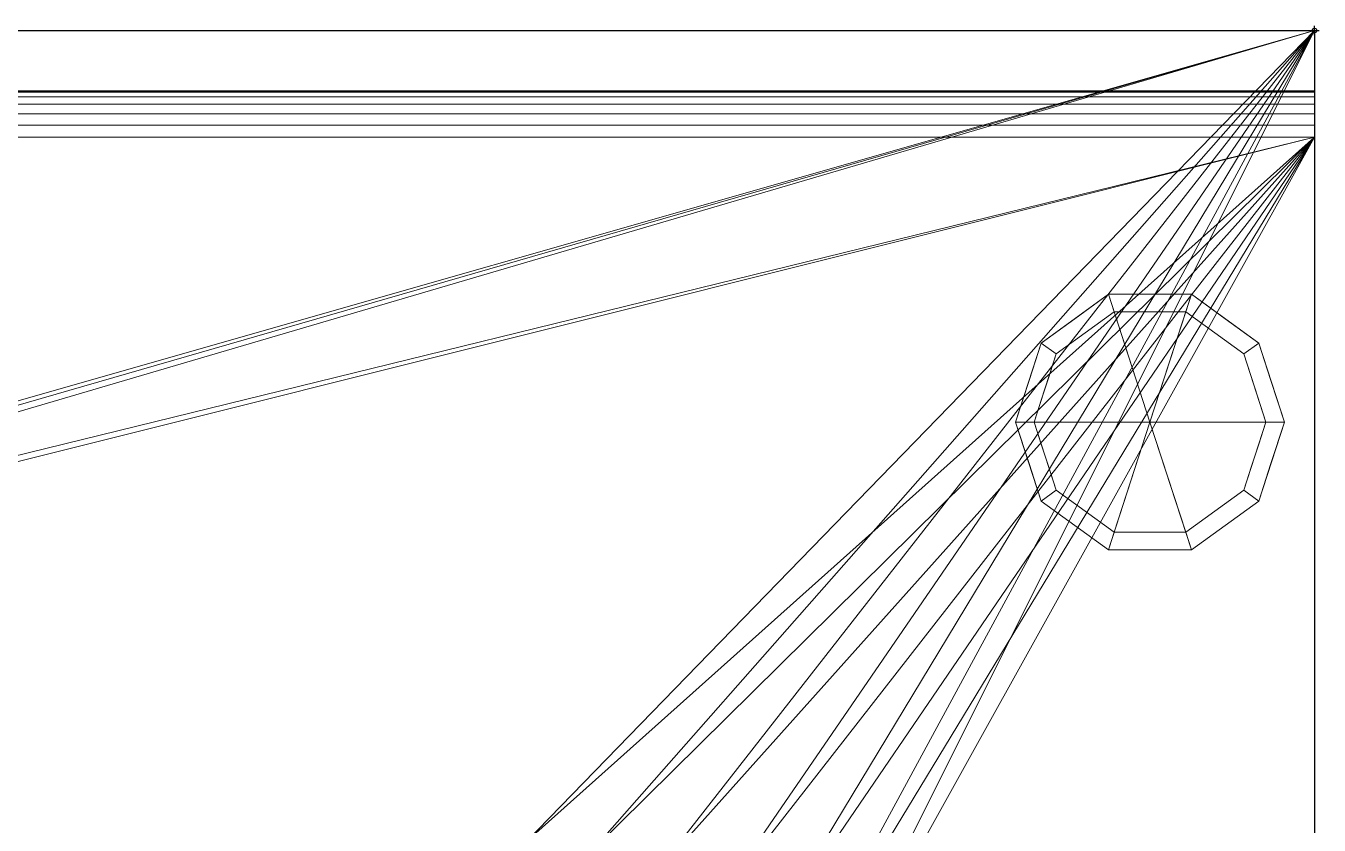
# Model space of a CAD drawing. Header units: millimetres. Extents: x -1 to 1801, y -701 to 1.
# Drawn here: x 1522 to 1801, y -171.5 to 1 of the extents above; entities that cross this region are included whole.
import ezdxf

# ---------------------------------------------------------------- set-up
doc = ezdxf.new("R2010")
doc.units = ezdxf.units.MM
doc.header["$PDMODE"] = 34
for name, color, linetype in [('IQ_200_2D', 1, 'Continuous'), ('IQ_200_3D', 1, 'Continuous'), ('IQ_204_2D', 7, 'Continuous'), ('IQ_INS_3D', 3, 'Continuous')]:
    doc.layers.add(name, color=color, linetype=linetype)

msp = doc.modelspace()

# ---------------------------------------------------------------- linework, layer by layer
at = {"layer": 'IQ_200_2D'}
for p, q in [((0, 0), (1800, 0)), ((1800, 0), (1800, -700))]:
    msp.add_line(p, q, dxfattribs=at)
at = {"layer": 'IQ_204_2D'}
msp.add_line((0, -13), (1800, -13), dxfattribs=at)
at = {"layer": 'IQ_INS_3D'}
msp.add_point((1800, 0), dxfattribs=at)

# ---------------------------------------------------------------- meshes
at = {"layer": 'IQ_200_3D', "lineweight": 18}
mesh = msp.add_polyface(dxfattribs=at)
corners = [(1800, 0, 850), (1800, -700, 850), (0, -700, 850), (0, 0, 850), (1275, -230, 850), (1275, -530, 850), (1276.87, -544.24, 850), (1282.37, -557.5, 850), (1291.11, -568.89, 850), (1302.5, -577.63, 850), (1315.76, -583.13, 850), (1330, -585, 850), (1630, -585, 850), (1644.24, -583.13, 850), (1657.5, -577.63, 850), (1668.89, -568.89, 850), (1677.63, -557.5, 850), (1683.13, -544.24, 850), (1685, -530, 850), (1685, -230, 850), (1683.13, -215.76, 850), (1677.63, -202.5, 850), (1668.89, -191.11, 850), (1657.5, -182.37, 850), (1644.24, -176.87, 850), (1630, -175, 850), (1330, -175, 850), (1315.76, -176.87, 850), (1302.5, -182.37, 850), (1291.11, -191.11, 850), (1282.37, -202.5, 850), (1276.87, -215.76, 850), (1284, -168, 850), (1283.45, -163.86, 850), (1281.86, -160, 850), (1279.31, -156.69, 850), (1276, -154.14, 850), (1272.14, -152.55, 850), (1268, -152, 850), (1263.86, -152.55, 850), (1260, -154.14, 850), (1256.69, -156.69, 850), (1254.14, -160, 850), (1252.55, -163.86, 850), (1252, -168, 850), (1252.55, -172.14, 850), (1254.14, -176, 850), (1256.69, -179.31, 850), (1260, -181.86, 850), (1263.86, -183.45, 850), (1268, -184, 850), (1272.14, -183.45, 850), (1276, -181.86, 850), (1279.31, -179.31, 850), (1281.86, -176, 850), (1283.45, -172.14, 850)]
mesh.append_faces([[corners[k] for k in face] for face in [(14, 1, 13), (18, 1, 17), (9, 2, 8), (23, 0, 22), (20, 0, 19), (42, 3, 41), (40, 3, 39), (38, 0, 37)]], dxfattribs={"vtx0": -1, "vtx1": -1})
mesh.append_faces([[corners[k] for k in face] for face in [(1, 14, 15), (1, 15, 16), (1, 18, 19, 0), (0, 23, 24), (33, 27, 28, 32), (34, 26, 27, 33), (28, 55, 32), (29, 52, 53), (30, 51, 52, 29), (4, 47, 48), (3, 44, 45, 2), (3, 42, 43)]], dxfattribs={"vtx0": -1, "vtx2": -1})
mesh.append_faces([[corners[k] for k in face] for face in [(0, 25, 26, 36), (2, 45, 46, 5)]], dxfattribs={"vtx0": -1, "vtx2": -1, "vtx3": -1})
mesh.append_faces([[corners[k] for k in face] for face in [(16, 17, 1), (12, 13, 1), (9, 10, 2), (7, 8, 2), (10, 11, 2), (21, 22, 0), (20, 21, 0), (24, 25, 0), (5, 6, 2), (53, 54, 29), (50, 51, 30), (6, 7, 2), (34, 35, 26), (36, 37, 0), (35, 36, 26), (43, 44, 3), (40, 41, 3)]], dxfattribs={"vtx1": -1, "vtx2": -1})
mesh.append_faces([[corners[k] for k in face] for face in [(11, 12, 1, 2), (54, 55, 28, 29), (4, 5, 46, 47), (30, 31, 49, 50), (31, 4, 48, 49), (38, 39, 3, 0)]], dxfattribs={"vtx1": -1, "vtx3": -1})
mesh = msp.add_polyface(dxfattribs=at)
corners = [(1800, 0, 850), (0, 0, 850), (0, 0, 1000), (1800, 0, 1000)]
mesh.append_faces([[corners[k] for k in face] for face in [(0, 1, 2, 3)]])
mesh = msp.add_polyface(dxfattribs=at)
corners = [(1800, 0, 1000), (0, 0, 1000), (0, -13, 1000), (1800, -13, 1000)]
mesh.append_faces([[corners[k] for k in face] for face in [(0, 1, 2, 3)]])
mesh = msp.add_polyface(dxfattribs=at)
corners = [(1800, -13, 1000), (1800, -13, 910), (1800, -13.34, 907.41), (1800, -14.34, 905), (1800, -15.93, 902.93), (1800, -18, 901.34), (1800, -20.41, 900.34), (1800, -23, 900), (1800, -700, 900), (1800, -700, 850), (1800, 0, 850), (1800, 0, 1000)]
mesh.append_faces([[corners[k] for k in face] for face in [(5, 10, 4)]], dxfattribs={"vtx0": -1, "vtx1": -1})
mesh.append_faces([[corners[k] for k in face] for face in [(10, 6, 7)]], dxfattribs={"vtx0": -1, "vtx2": -1})
mesh.append_faces([[corners[k] for k in face] for face in [(3, 4, 10), (2, 3, 10), (1, 2, 10), (5, 6, 10)]], dxfattribs={"vtx1": -1, "vtx2": -1})
mesh.append_faces([[corners[k] for k in face] for face in [(11, 0, 1, 10)]], dxfattribs={"vtx2": -1})
mesh.append_faces([[corners[k] for k in face] for face in [(7, 8, 9, 10)]], dxfattribs={"vtx3": -1})
mesh = msp.add_polyface(dxfattribs=at)
corners = [(1800, -13, 1000), (0, -13, 1000), (0, -13, 910), (1800, -13, 910)]
mesh.append_faces([[corners[k] for k in face] for face in [(0, 1, 2, 3)]])
mesh = msp.add_polyface(dxfattribs=at)
corners = [(1800, -23, 900), (1800, -20.41, 900.34), (1800, -18, 901.34), (1800, -15.93, 902.93), (1800, -14.34, 905), (1800, -13.34, 907.41), (1800, -13, 910), (0, -13, 910), (0, -13.34, 907.41), (0, -14.34, 905), (0, -15.93, 902.93), (0, -18, 901.34), (0, -20.41, 900.34), (0, -23, 900)]
mesh.append_faces([[corners[k] for k in face] for face in [(9, 4, 5, 8), (4, 9, 10, 3), (12, 1, 2, 11), (3, 10, 11, 2)]], dxfattribs={"vtx0": -1, "vtx2": -1})
mesh.append_faces([[corners[k] for k in face] for face in [(13, 0, 1, 12)]], dxfattribs={"vtx2": -1})
mesh.append_faces([[corners[k] for k in face] for face in [(5, 6, 7, 8)]], dxfattribs={"vtx3": -1})
mesh = msp.add_polyface(dxfattribs=at)
corners = [(1800, -700, 900), (1800, -23, 900), (0, -23, 900), (0, -700, 900), (1275, -530, 900), (1275, -230, 900), (1276.87, -215.76, 900), (1282.37, -202.5, 900), (1291.11, -191.11, 900), (1302.5, -182.37, 900), (1315.76, -176.87, 900), (1330, -175, 900), (1630, -175, 900), (1644.24, -176.87, 900), (1657.5, -182.37, 900), (1668.89, -191.11, 900), (1677.63, -202.5, 900), (1683.13, -215.76, 900), (1685, -230, 900), (1685, -530, 900), (1683.13, -544.24, 900), (1677.63, -557.5, 900), (1668.89, -568.89, 900), (1657.5, -577.63, 900), (1644.24, -583.13, 900), (1630, -585, 900), (1330, -585, 900), (1315.76, -583.13, 900), (1302.5, -577.63, 900), (1291.11, -568.89, 900), (1282.37, -557.5, 900), (1276.87, -544.24, 900), (1252, -168, 900), (1252.55, -163.86, 900), (1254.14, -160, 900), (1256.69, -156.69, 900), (1260, -154.14, 900), (1263.86, -152.55, 900), (1268, -152, 900), (1272.14, -152.55, 900), (1276, -154.14, 900), (1279.31, -156.69, 900), (1281.86, -160, 900), (1283.45, -163.86, 900), (1284, -168, 900), (1283.45, -172.14, 900), (1281.86, -176, 900), (1279.31, -179.31, 900), (1276, -181.86, 900), (1272.14, -183.45, 900), (1268, -184, 900), (1263.86, -183.45, 900), (1260, -181.86, 900), (1256.69, -179.31, 900), (1254.14, -176, 900), (1252.55, -172.14, 900)]
mesh.append_faces([[corners[k] for k in face] for face in [(16, 1, 15), (21, 0, 20), (28, 3, 27), (47, 8, 46), (36, 2, 35), (35, 2, 34), (33, 2, 32), (49, 7, 48), (54, 5, 53), (50, 7, 49), (31, 3, 30)]], dxfattribs={"vtx0": -1, "vtx1": -1})
mesh.append_faces([[corners[k] for k in face] for face in [(1, 12, 13), (1, 13, 14), (1, 17, 18), (9, 45, 46, 8), (10, 42, 43, 9), (42, 10, 11, 41), (0, 21, 22), (0, 23, 24), (26, 3, 0, 25), (3, 26, 27), (2, 36, 37), (48, 7, 8, 47), (51, 6, 7, 50), (52, 5, 6, 51)]], dxfattribs={"vtx0": -1, "vtx2": -1})
mesh.append_faces([[corners[k] for k in face] for face in [(16, 17, 1), (14, 15, 1), (43, 44, 9), (44, 45, 9), (19, 20, 0), (22, 23, 0), (29, 30, 3), (28, 29, 3), (24, 25, 0), (37, 38, 2), (40, 41, 11), (39, 40, 1), (33, 34, 2), (31, 4, 3), (52, 53, 5), (54, 55, 3)]], dxfattribs={"vtx1": -1, "vtx2": -1})
mesh.append_faces([[corners[k] for k in face] for face in [(11, 12, 1, 40), (4, 5, 54, 3)]], dxfattribs={"vtx1": -1, "vtx2": -1, "vtx3": -1})
mesh.append_faces([[corners[k] for k in face] for face in [(18, 19, 0, 1), (38, 39, 1, 2), (55, 32, 2, 3)]], dxfattribs={"vtx1": -1, "vtx3": -1})
mesh = msp.add_polyface(dxfattribs=at)
corners = [(1764.5, -84.5, 850), (1793.5, -84.5, 850), (1787.96, -67.45, 850), (1773.46, -56.92, 850), (1755.54, -56.92, 850), (1741.04, -67.45, 850), (1735.5, -84.5, 850)]
mesh.append_faces([[corners[k] for k in face] for face in [(0, 4, 5, 6)]], dxfattribs={"vtx0": -1})
mesh.append_faces([[corners[k] for k in face] for face in [(0, 3, 4)]], dxfattribs={"vtx0": -1, "vtx2": -1})
mesh.append_faces([[corners[k] for k in face] for face in [(0, 1, 2, 3)]], dxfattribs={"vtx3": -1})
mesh = msp.add_polyface(dxfattribs=at)
corners = [(1735.5, -84.5, 850), (1741.04, -67.45, 850), (1755.54, -56.92, 850), (1773.46, -56.92, 850), (1787.96, -67.45, 850), (1793.5, -84.5, 850), (1793.5, -84.5, 75), (1787.96, -67.45, 75), (1773.46, -56.92, 75), (1755.54, -56.92, 75), (1741.04, -67.45, 75), (1735.5, -84.5, 75), (1790.51, -75.31, 850), (1790.73, -75.98, 75), (1780.71, -62.19, 850), (1780.71, -62.19, 75), (1764.5, -56.92, 850), (1764.5, -56.92, 75), (1748.29, -62.19, 850), (1748.29, -62.19, 75), (1738.49, -75.31, 850), (1738.27, -75.98, 75)]
mesh.append_faces([[corners[k] for k in face] for face in [(13, 5, 6), (0, 21, 11)]], dxfattribs={"vtx0": -1})
mesh.append_faces([[corners[k] for k in face] for face in [(7, 12, 13), (5, 13, 12)]], dxfattribs={"vtx0": -1, "vtx1": -1})
mesh.append_faces([[corners[k] for k in face] for face in [(20, 10, 21), (14, 15, 8, 3), (4, 7, 15, 14), (7, 4, 12), (16, 17, 9, 2), (18, 19, 10, 1), (19, 18, 2, 9), (17, 16, 3, 8)]], dxfattribs={"vtx0": -1, "vtx2": -1})
mesh.append_faces([[corners[k] for k in face] for face in [(20, 1, 10), (0, 20, 21)]], dxfattribs={"vtx1": -1, "vtx2": -1})
mesh = msp.add_polyface(dxfattribs=at)
corners = [(1735.5, -84.5, 75), (1741.04, -67.45, 75), (1755.54, -56.92, 75), (1773.46, -56.92, 75), (1787.96, -67.45, 75), (1793.5, -84.5, 75), (1789.5, -84.5, 75), (1784.73, -69.81, 75), (1772.23, -60.72, 75), (1756.77, -60.72, 75), (1744.27, -69.81, 75), (1739.5, -84.5, 75)]
mesh.append_faces([[corners[k] for k in face] for face in [(10, 1, 2, 9)]], dxfattribs={"vtx0": -1, "vtx2": -1})
mesh.append_faces([[corners[k] for k in face] for face in [(6, 7, 4, 5)]], dxfattribs={"vtx1": -1})
mesh.append_faces([[corners[k] for k in face] for face in [(8, 9, 2, 3), (7, 8, 3, 4)]], dxfattribs={"vtx1": -1, "vtx3": -1})
mesh.append_faces([[corners[k] for k in face] for face in [(11, 0, 1, 10)]], dxfattribs={"vtx2": -1})
mesh = msp.add_polyface(dxfattribs=at)
corners = [(1739.5, -84.5, 75), (1744.27, -69.81, 75), (1756.77, -60.72, 75), (1772.23, -60.72, 75), (1784.73, -69.81, 75), (1789.5, -84.5, 75), (1789.5, -84.5, 0), (1784.73, -69.81, 0), (1772.23, -60.72, 0), (1756.77, -60.72, 0), (1744.27, -69.81, 0), (1739.5, -84.5, 0), (1778.48, -65.26, 75), (1778.48, -65.26, 0), (1787.11, -77.15, 75), (1787.11, -77.15, 0), (1764.5, -60.72, 75), (1764.5, -60.72, 0), (1750.52, -65.26, 0), (1750.52, -65.26, 75), (1742.59, -75, 0), (1741.89, -77.15, 75), (1741.04, -79.75, 0)]
mesh.append_faces([[corners[k] for k in face] for face in [(15, 14, 5, 6)]], dxfattribs={"vtx0": -1})
mesh.append_faces([[corners[k] for k in face] for face in [(1, 20, 21), (21, 22, 0), (20, 1, 10)]], dxfattribs={"vtx0": -1, "vtx1": -1})
mesh.append_faces([[corners[k] for k in face] for face in [(14, 15, 7, 4), (21, 20, 22)]], dxfattribs={"vtx0": -1, "vtx2": -1})
mesh.append_faces([[corners[k] for k in face] for face in [(3, 12, 13, 8), (7, 13, 12, 4), (18, 10, 1, 19), (17, 9, 2, 16), (9, 18, 19, 2), (16, 3, 8, 17)]], dxfattribs={"vtx1": -1, "vtx3": -1})
mesh.append_faces([[corners[k] for k in face] for face in [(22, 11, 0)]], dxfattribs={"vtx2": -1})
mesh = msp.add_polyface(dxfattribs=at)
corners = [(1739.5, -84.5, 0), (1744.27, -69.81, 0), (1756.77, -60.72, 0), (1772.23, -60.72, 0), (1784.73, -69.81, 0), (1789.5, -84.5, 0), (1764.5, -84.5, 0)]
mesh.append_faces([[corners[k] for k in face] for face in [(1, 2, 6, 0)]], dxfattribs={"vtx1": -1})
mesh.append_faces([[corners[k] for k in face] for face in [(2, 3, 6)]], dxfattribs={"vtx1": -1, "vtx2": -1})
mesh.append_faces([[corners[k] for k in face] for face in [(4, 5, 6, 3)]], dxfattribs={"vtx2": -1})
mesh = msp.add_polyface(dxfattribs=at)
corners = [(1764.5, -84.5, 850), (1735.5, -84.5, 850), (1741.04, -101.55, 850), (1755.54, -112.08, 850), (1773.46, -112.08, 850), (1787.96, -101.55, 850), (1793.5, -84.5, 850)]
mesh.append_faces([[corners[k] for k in face] for face in [(0, 4, 5, 6)]], dxfattribs={"vtx0": -1})
mesh.append_faces([[corners[k] for k in face] for face in [(4, 0, 3)]], dxfattribs={"vtx0": -1, "vtx1": -1})
mesh.append_faces([[corners[k] for k in face] for face in [(0, 1, 2, 3)]], dxfattribs={"vtx3": -1})
mesh = msp.add_polyface(dxfattribs=at)
corners = [(1793.5, -84.5, 850), (1787.96, -101.55, 850), (1773.46, -112.08, 850), (1755.54, -112.08, 850), (1741.04, -101.55, 850), (1735.5, -84.5, 850), (1735.5, -84.5, 75), (1741.04, -101.55, 75), (1755.54, -112.08, 75), (1773.46, -112.08, 75), (1787.96, -101.55, 75), (1793.5, -84.5, 75), (1738.49, -93.69, 75), (1738.27, -93.02, 850), (1748.29, -106.81, 850), (1748.29, -106.81, 75), (1764.5, -112.08, 850), (1764.5, -112.08, 75), (1780.71, -106.81, 850), (1780.71, -106.81, 75), (1790.51, -93.69, 850), (1790.73, -93.02, 75)]
mesh.append_faces([[corners[k] for k in face] for face in [(6, 13, 5)]], dxfattribs={"vtx0": -1})
mesh.append_faces([[corners[k] for k in face] for face in [(7, 4, 12), (1, 10, 20)]], dxfattribs={"vtx0": -1, "vtx1": -1})
mesh.append_faces([[corners[k] for k in face] for face in [(14, 15, 8, 3), (4, 7, 15, 14), (12, 4, 13), (10, 1, 18, 19), (20, 10, 21), (2, 9, 19, 18), (9, 2, 16)]], dxfattribs={"vtx0": -1, "vtx2": -1})
mesh.append_faces([[corners[k] for k in face] for face in [(6, 12, 13), (0, 20, 21), (8, 17, 3)]], dxfattribs={"vtx1": -1, "vtx2": -1})
mesh.append_faces([[corners[k] for k in face] for face in [(17, 9, 16, 3)]], dxfattribs={"vtx1": -1, "vtx3": -1})
mesh.append_faces([[corners[k] for k in face] for face in [(21, 11, 0)]], dxfattribs={"vtx2": -1})
mesh = msp.add_polyface(dxfattribs=at)
corners = [(1793.5, -84.5, 75), (1787.96, -101.55, 75), (1773.46, -112.08, 75), (1755.54, -112.08, 75), (1741.04, -101.55, 75), (1735.5, -84.5, 75), (1739.5, -84.5, 75), (1744.27, -99.19, 75), (1756.77, -108.28, 75), (1772.23, -108.28, 75), (1784.73, -99.19, 75), (1789.5, -84.5, 75)]
mesh.append_faces([[corners[k] for k in face] for face in [(1, 10, 11, 0)]], dxfattribs={"vtx0": -1})
mesh.append_faces([[corners[k] for k in face] for face in [(3, 8, 9, 2), (2, 9, 10, 1)]], dxfattribs={"vtx0": -1, "vtx2": -1})
mesh.append_faces([[corners[k] for k in face] for face in [(3, 4, 7, 8)]], dxfattribs={"vtx1": -1, "vtx3": -1})
mesh.append_faces([[corners[k] for k in face] for face in [(4, 5, 6, 7)]], dxfattribs={"vtx3": -1})
mesh = msp.add_polyface(dxfattribs=at)
corners = [(1789.5, -84.5, 75), (1784.73, -99.19, 75), (1772.23, -108.28, 75), (1756.77, -108.28, 75), (1744.27, -99.19, 75), (1739.5, -84.5, 75), (1739.5, -84.5, 0), (1744.27, -99.19, 0), (1756.77, -108.28, 0), (1772.23, -108.28, 0), (1784.73, -99.19, 0), (1789.5, -84.5, 0), (1742.59, -94, 75), (1741.89, -91.85, 0), (1750.52, -103.74, 0), (1750.52, -103.74, 75), (1764.5, -108.28, 75), (1764.5, -108.28, 0), (1778.48, -103.74, 0), (1778.48, -103.74, 75), (1786.41, -94, 0), (1787.11, -91.85, 75), (1741.04, -89.25, 75), (1787.96, -89.25, 0)]
mesh.append_faces([[corners[k] for k in face] for face in [(7, 12, 13), (21, 23, 0), (1, 20, 21), (20, 1, 10)]], dxfattribs={"vtx0": -1, "vtx1": -1})
mesh.append_faces([[corners[k] for k in face] for face in [(13, 12, 22), (7, 4, 12), (21, 20, 23)]], dxfattribs={"vtx0": -1, "vtx2": -1})
mesh.append_faces([[corners[k] for k in face] for face in [(6, 13, 22)]], dxfattribs={"vtx1": -1, "vtx2": -1})
mesh.append_faces([[corners[k] for k in face] for face in [(15, 4, 7, 14), (3, 15, 14, 8), (17, 9, 2, 16), (19, 2, 9, 18), (18, 10, 1, 19), (16, 3, 8, 17)]], dxfattribs={"vtx1": -1, "vtx3": -1})
mesh.append_faces([[corners[k] for k in face] for face in [(22, 5, 6), (23, 11, 0)]], dxfattribs={"vtx2": -1})
mesh = msp.add_polyface(dxfattribs=at)
corners = [(1789.5, -84.5, 0), (1784.73, -99.19, 0), (1772.23, -108.28, 0), (1756.77, -108.28, 0), (1744.27, -99.19, 0), (1739.5, -84.5, 0), (1764.5, -84.5, 0)]
mesh.append_faces([[corners[k] for k in face] for face in [(3, 6, 2)]], dxfattribs={"vtx0": -1, "vtx1": -1})
mesh.append_faces([[corners[k] for k in face] for face in [(1, 2, 6, 0)]], dxfattribs={"vtx1": -1})
mesh.append_faces([[corners[k] for k in face] for face in [(4, 5, 6, 3)]], dxfattribs={"vtx2": -1})

doc.saveas('drawing.dxf')
